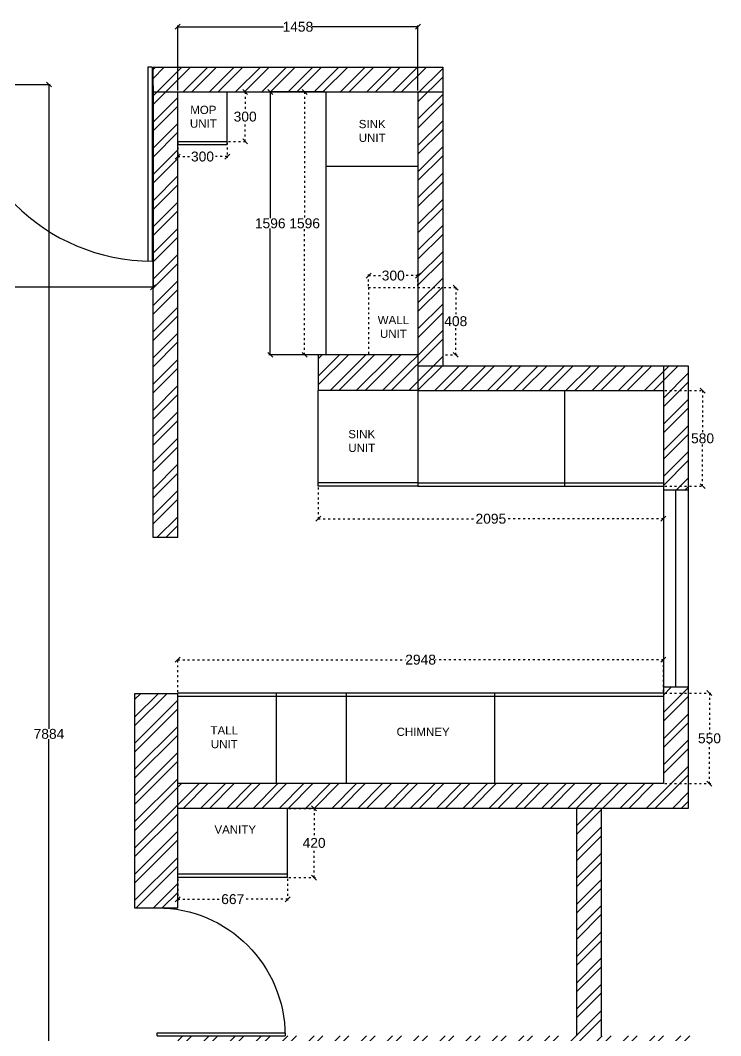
# Model space of a CAD drawing. Header units: millimetres. Extents: x 220712 to 1505573, y -354410 to 241923.
# Drawn here: x 379590 to 383841, y 97293 to 103456 of the extents above; entities that cross this region are included whole.
import ezdxf

# ---------------------------------------------------------------- set-up
doc = ezdxf.new("R2010")
doc.units = ezdxf.units.MM
doc.header["$MEASUREMENT"] = 0
doc.linetypes.add('ACAD_ISO03W100', pattern=[30, 12, -18])
doc.layers.add('Walls', color=253, linetype='Continuous')
doc.styles.get("Standard").update_dxf_attribs({"font": 'arial.ttf'})
doc.dimstyles.get("Standard").update_dxf_attribs({"dimtxt": 60, "dimasz": 30, "dimexe": 7.75, "dimexo": 8.13, "dimgap": 0.63, "dimtad": 0, "dimtih": 1, "dimtoh": 1, "dimdec": 0, "dimzin": 0, "dimtxsty": 'Standard', "dimblk": 'OBLIQUE', "dimcen": 2.25, "dimclrd": 1, "dimclre": 1, "dimclrt": 1, "dimadec": 0, "dimazin": 0, "dimtfac": 1, "dimtdec": 0, "dimtofl": 0, "dimtmove": 0, "dimatfit": 3, "dimfxl": 1, "dimtolj": 1, "dimtzin": 0, "dimlwd": 30, "dimarcsym": 0})

# ---------------------------------------------------------------- blocks, each defined once
blk = doc.blocks.new('door')
at = {"color": 9, "true_color": 0xc7c8ca}
for p, q in [((873603.6, 225972.1), (872703.6, 225972.1)), ((873603.6, 225952.1), (872703.6, 225952.1)), ((873603.6, 225952.1), (873603.6, 225972.1))]:
    blk.add_line(p, q, dxfattribs=at)
blk.add_arc((873603.6, 225952.1), 900, 90, 180, dxfattribs=at)
blk = doc.blocks.new('_Oblique')
at = {"color": 0, "linetype": 'ByBlock', "lineweight": -2}
blk.add_line((-0.5, -0.5), (0.5, 0.5), dxfattribs=at)
blk = doc.blocks.new('*D2527')
at = {"layer": 'Defpoints', "color": 0, "linetype": 'ACAD_ISO03W100', "lineweight": -2, "transparency": 16777216}
for p in [(381212.5, 98672.6), (381212.5, 98252.6), (381373, 98252.6)]:
    blk.add_point(p, dxfattribs=at)
at = {"layer": 'Walls', "color": 1, "linetype": 'ACAD_ISO03W100', "lineweight": -2, "transparency": 16777216}
for p, q in [((381220.6, 98672.6), (381380.8, 98672.6)), ((381220.6, 98252.6), (381380.8, 98252.6))]:
    blk.add_line(p, q, dxfattribs=at)
at = {"layer": 'Walls', "color": 1, "linetype": 'ACAD_ISO03W100', "lineweight": 30, "transparency": 16777216}
for p, q in [((381373, 98672.6), (381373, 98493.9)), ((381373, 98252.6), (381373, 98431.4))]:
    blk.add_line(p, q, dxfattribs=at)
at = {"layer": 'Walls', "color": 1, "linetype": 'ACAD_ISO03W100', "lineweight": 30, "transparency": 16777216, "xscale": 30, "yscale": 30, "zscale": 30}
for p, rotation in [((381373, 98672.6), 90), ((381373, 98252.6), 270)]:
    blk.add_blockref('_Oblique', p, dxfattribs=dict(at, rotation=rotation))
at = {"layer": 'Walls', "color": 1, "linetype": 'ACAD_ISO03W100', "transparency": 16777216, "insert": (381373, 98462.6), "char_height": 60, "attachment_point": 5}
blk.add_mtext('\\A1;420', dxfattribs=at)
blk = doc.blocks.new('*D2528')
at = {"layer": 'Defpoints', "color": 0, "linetype": 'ACAD_ISO03W100', "lineweight": -2, "transparency": 16777216}
for p in [(380545.5, 98252.6), (381212.5, 98252.6), (381212.5, 98121.1)]:
    blk.add_point(p, dxfattribs=at)
at = {"layer": 'Walls', "color": 1, "linetype": 'ACAD_ISO03W100', "lineweight": -2, "transparency": 16777216}
for p, q in [((380545.5, 98244.5), (380545.5, 98113.4)), ((381212.5, 98244.5), (381212.5, 98113.4))]:
    blk.add_line(p, q, dxfattribs=at)
at = {"layer": 'Walls', "color": 1, "linetype": 'ACAD_ISO03W100', "lineweight": 30, "transparency": 16777216}
for p, q in [((380545.5, 98121.1), (380811.9, 98121.1)), ((381212.5, 98121.1), (380946.1, 98121.1))]:
    blk.add_line(p, q, dxfattribs=at)
at = {"layer": 'Walls', "color": 1, "linetype": 'ACAD_ISO03W100', "lineweight": 30, "transparency": 16777216, "xscale": 30, "yscale": 30, "zscale": 30, "rotation": 180}
blk.add_blockref('_Oblique', (380545.5, 98121.1), dxfattribs=at)
at = {"layer": 'Walls', "color": 1, "linetype": 'ACAD_ISO03W100', "lineweight": 30, "transparency": 16777216, "xscale": 30, "yscale": 30, "zscale": 30}
blk.add_blockref('_Oblique', (381212.5, 98121.1), dxfattribs=at)
at = {"layer": 'Walls', "color": 1, "linetype": 'ACAD_ISO03W100', "transparency": 16777216, "insert": (380879, 98121.1), "char_height": 60, "attachment_point": 5}
blk.add_mtext('\\A1;667', dxfattribs=at)
blk = doc.blocks.new('*D2486')
at = {"layer": 'Defpoints', "color": 0, "linetype": 'ACAD_ISO03W100', "lineweight": -2, "transparency": 16777216}
for p in [(381398.5, 100628.6), (383493.5, 100628.6), (383493.5, 100430.6)]:
    blk.add_point(p, dxfattribs=at)
at = {"layer": 'Walls', "color": 1, "linetype": 'ACAD_ISO03W100', "lineweight": -2, "transparency": 16777216}
for p, q in [((381398.5, 100620.5), (381398.5, 100422.9)), ((383493.5, 100620.5), (383493.5, 100422.9))]:
    blk.add_line(p, q, dxfattribs=at)
at = {"layer": 'Walls', "color": 1, "linetype": 'ACAD_ISO03W100', "lineweight": 30, "transparency": 16777216}
for p, q in [((381398.5, 100430.6), (382355, 100430.6)), ((383493.5, 100430.6), (382537, 100430.6))]:
    blk.add_line(p, q, dxfattribs=at)
at = {"layer": 'Walls', "color": 1, "linetype": 'ACAD_ISO03W100', "lineweight": 30, "transparency": 16777216, "xscale": 30, "yscale": 30, "zscale": 30, "rotation": 180}
blk.add_blockref('_Oblique', (381398.5, 100430.6), dxfattribs=at)
at = {"layer": 'Walls', "color": 1, "linetype": 'ACAD_ISO03W100', "lineweight": 30, "transparency": 16777216, "xscale": 30, "yscale": 30, "zscale": 30}
blk.add_blockref('_Oblique', (383493.5, 100430.6), dxfattribs=at)
at = {"layer": 'Walls', "color": 1, "linetype": 'ACAD_ISO03W100', "transparency": 16777216, "insert": (382446, 100430.6), "char_height": 60, "attachment_point": 5}
blk.add_mtext('\\A1;2095', dxfattribs=at)
blk = doc.blocks.new('*D2487')
at = {"layer": 'Defpoints', "color": 0, "linetype": 'ACAD_ISO03W100', "lineweight": -2, "transparency": 16777216}
for p in [(383493.5, 99575.1), (380545.5, 99370.6), (383493.5, 99372.6)]:
    blk.add_point(p, dxfattribs=at)
at = {"layer": 'Walls', "color": 1, "linetype": 'ACAD_ISO03W100', "lineweight": -2, "transparency": 16777216}
for p, q in [((380545.5, 99378.8), (380545.5, 99582.9)), ((383493.5, 99380.8), (383493.5, 99582.9))]:
    blk.add_line(p, q, dxfattribs=at)
at = {"layer": 'Walls', "color": 1, "linetype": 'ACAD_ISO03W100', "lineweight": 30, "transparency": 16777216}
for p, q in [((380545.5, 99575.1), (381928.7, 99575.1)), ((383493.5, 99575.1), (382110.3, 99575.1))]:
    blk.add_line(p, q, dxfattribs=at)
at = {"layer": 'Walls', "color": 1, "linetype": 'ACAD_ISO03W100', "lineweight": 30, "transparency": 16777216, "xscale": 30, "yscale": 30, "zscale": 30, "rotation": 180}
blk.add_blockref('_Oblique', (380545.5, 99575.1), dxfattribs=at)
at = {"layer": 'Walls', "color": 1, "linetype": 'ACAD_ISO03W100', "lineweight": 30, "transparency": 16777216, "xscale": 30, "yscale": 30, "zscale": 30}
blk.add_blockref('_Oblique', (383493.5, 99575.1), dxfattribs=at)
at = {"layer": 'Walls', "color": 1, "linetype": 'ACAD_ISO03W100', "transparency": 16777216, "insert": (382019.5, 99575.1), "char_height": 60, "attachment_point": 5}
blk.add_mtext('\\A1;2948', dxfattribs=at)
blk = doc.blocks.new('*D2489')
at = {"layer": 'Defpoints', "color": 0, "linetype": 'ACAD_ISO03W100', "lineweight": -2, "transparency": 16777216}
for p in [(381443.5, 103021.6), (381315.5, 101425.6), (381443.5, 101425.6)]:
    blk.add_point(p, dxfattribs=at)
at = {"layer": 'Walls', "color": 1, "linetype": 'ACAD_ISO03W100', "lineweight": -2, "transparency": 16777216}
for p, q in [((381435.4, 103021.6), (381307.8, 103021.6)), ((381435.4, 101425.6), (381307.8, 101425.6))]:
    blk.add_line(p, q, dxfattribs=at)
at = {"layer": 'Walls', "color": 1, "linetype": 'ACAD_ISO03W100', "lineweight": 30, "transparency": 16777216}
for p, q in [((381315.5, 103021.6), (381315.5, 102254.9)), ((381315.5, 101425.6), (381315.5, 102192.4))]:
    blk.add_line(p, q, dxfattribs=at)
at = {"layer": 'Walls', "color": 1, "linetype": 'ACAD_ISO03W100', "lineweight": 30, "transparency": 16777216, "xscale": 30, "yscale": 30, "zscale": 30}
for p, rotation in [((381315.5, 103021.6), 90), ((381315.5, 101425.6), 270)]:
    blk.add_blockref('_Oblique', p, dxfattribs=dict(at, rotation=rotation))
at = {"layer": 'Walls', "color": 1, "linetype": 'ACAD_ISO03W100', "transparency": 16777216, "insert": (381315.5, 102223.6), "char_height": 60, "attachment_point": 5}
blk.add_mtext('\\A1;1596', dxfattribs=at)
blk = doc.blocks.new('*D2498')
at = {"layer": 'Defpoints', "color": 0, "linetype": 'ACAD_ISO03W100', "lineweight": -2, "transparency": 16777216}
for p in [(380845.5, 103021.6), (380845.5, 102721.6), (380954.5, 102721.6)]:
    blk.add_point(p, dxfattribs=at)
at = {"layer": 'Walls', "color": 1, "linetype": 'ACAD_ISO03W100', "lineweight": -2, "transparency": 16777216}
for p, q in [((380853.6, 103021.6), (380962.3, 103021.6)), ((380853.6, 102721.6), (380962.3, 102721.6))]:
    blk.add_line(p, q, dxfattribs=at)
at = {"layer": 'Walls', "color": 1, "linetype": 'ACAD_ISO03W100', "lineweight": 30, "transparency": 16777216}
for p, q in [((380954.5, 103021.6), (380954.5, 102902.9)), ((380954.5, 102721.6), (380954.5, 102840.3))]:
    blk.add_line(p, q, dxfattribs=at)
at = {"layer": 'Walls', "color": 1, "linetype": 'ACAD_ISO03W100', "lineweight": 30, "transparency": 16777216, "xscale": 30, "yscale": 30, "zscale": 30}
for p, rotation in [((380954.5, 103021.6), 90), ((380954.5, 102721.6), 270)]:
    blk.add_blockref('_Oblique', p, dxfattribs=dict(at, rotation=rotation))
at = {"layer": 'Walls', "color": 1, "linetype": 'ACAD_ISO03W100', "transparency": 16777216, "insert": (380954.5, 102871.6), "char_height": 60, "attachment_point": 5}
blk.add_mtext('\\A1;300', dxfattribs=at)
blk = doc.blocks.new('*D2499')
at = {"layer": 'Defpoints', "color": 0, "linetype": 'ACAD_ISO03W100', "lineweight": -2, "transparency": 16777216}
for p in [(380545.5, 102721.6), (380845.5, 102721.6), (380845.5, 102629.1)]:
    blk.add_point(p, dxfattribs=at)
at = {"layer": 'Walls', "color": 1, "linetype": 'ACAD_ISO03W100', "lineweight": -2, "transparency": 16777216}
for p, q in [((380545.5, 102713.5), (380545.5, 102621.4)), ((380845.5, 102713.5), (380845.5, 102621.4))]:
    blk.add_line(p, q, dxfattribs=at)
at = {"layer": 'Walls', "color": 1, "linetype": 'ACAD_ISO03W100', "lineweight": 30, "transparency": 16777216}
for p, q in [((380545.5, 102629.1), (380628.7, 102629.1)), ((380845.5, 102629.1), (380762.3, 102629.1))]:
    blk.add_line(p, q, dxfattribs=at)
at = {"layer": 'Walls', "color": 1, "linetype": 'ACAD_ISO03W100', "lineweight": 30, "transparency": 16777216, "xscale": 30, "yscale": 30, "zscale": 30, "rotation": 180}
blk.add_blockref('_Oblique', (380545.5, 102629.1), dxfattribs=at)
at = {"layer": 'Walls', "color": 1, "linetype": 'ACAD_ISO03W100', "lineweight": 30, "transparency": 16777216, "xscale": 30, "yscale": 30, "zscale": 30}
blk.add_blockref('_Oblique', (380845.5, 102629.1), dxfattribs=at)
at = {"layer": 'Walls', "color": 1, "linetype": 'ACAD_ISO03W100', "transparency": 16777216, "insert": (380695.5, 102629.1), "char_height": 60, "attachment_point": 5}
blk.add_mtext('\\A1;300', dxfattribs=at)
blk = doc.blocks.new('*D2477')
at = {"layer": 'Defpoints', "color": 0, "linetype": 'ACAD_ISO03W100', "lineweight": -2, "transparency": 16777216}
for p in [(382153.5, 101833.6), (382233, 101833.6), (382162.9, 101425.6)]:
    blk.add_point(p, dxfattribs=at)
at = {"layer": 'Walls', "color": 1, "linetype": 'ACAD_ISO03W100', "lineweight": -2, "transparency": 16777216}
for p, q in [((382161.6, 101833.6), (382240.8, 101833.6)), ((382171.1, 101425.6), (382240.8, 101425.6))]:
    blk.add_line(p, q, dxfattribs=at)
at = {"layer": 'Walls', "color": 1, "linetype": 'ACAD_ISO03W100', "lineweight": 30, "transparency": 16777216}
for p, q in [((382233, 101833.6), (382233, 101660.9)), ((382233, 101425.6), (382233, 101598.4))]:
    blk.add_line(p, q, dxfattribs=at)
at = {"layer": 'Walls', "color": 1, "linetype": 'ACAD_ISO03W100', "lineweight": 30, "transparency": 16777216, "xscale": 30, "yscale": 30, "zscale": 30}
for p, rotation in [((382233, 101833.6), 90), ((382233, 101425.6), 270)]:
    blk.add_blockref('_Oblique', p, dxfattribs=dict(at, rotation=rotation))
at = {"layer": 'Walls', "color": 1, "linetype": 'ACAD_ISO03W100', "transparency": 16777216, "insert": (382233, 101629.6), "char_height": 60, "attachment_point": 5}
blk.add_mtext('\\A1;408', dxfattribs=at)
blk = doc.blocks.new('*D2500')
at = {"layer": 'Defpoints', "color": 0, "linetype": 'ACAD_ISO03W100', "lineweight": -2, "transparency": 16777216}
for p in [(383493.5, 101208.6), (383493.5, 100628.6), (383731, 100628.6)]:
    blk.add_point(p, dxfattribs=at)
at = {"layer": 'Walls', "color": 1, "linetype": 'ACAD_ISO03W100', "lineweight": -2, "transparency": 16777216}
for p, q in [((383501.6, 101208.6), (383738.8, 101208.6)), ((383501.6, 100628.6), (383738.8, 100628.6))]:
    blk.add_line(p, q, dxfattribs=at)
at = {"layer": 'Walls', "color": 1, "linetype": 'ACAD_ISO03W100', "lineweight": 30, "transparency": 16777216}
for p, q in [((383731, 101208.6), (383731, 100949.9)), ((383731, 100628.6), (383731, 100887.4))]:
    blk.add_line(p, q, dxfattribs=at)
at = {"layer": 'Walls', "color": 1, "linetype": 'ACAD_ISO03W100', "lineweight": 30, "transparency": 16777216, "xscale": 30, "yscale": 30, "zscale": 30}
for p, rotation in [((383731, 101208.6), 90), ((383731, 100628.6), 270)]:
    blk.add_blockref('_Oblique', p, dxfattribs=dict(at, rotation=rotation))
at = {"layer": 'Walls', "color": 1, "linetype": 'ACAD_ISO03W100', "transparency": 16777216, "insert": (383731, 100918.6), "char_height": 60, "attachment_point": 5}
blk.add_mtext('\\A1;580', dxfattribs=at)
blk = doc.blocks.new('*D2501')
at = {"layer": 'Defpoints', "color": 0, "linetype": 'ACAD_ISO03W100', "lineweight": -2, "transparency": 16777216}
for p in [(383493.5, 99372.6), (383773, 99372.6), (383493.5, 98822.6)]:
    blk.add_point(p, dxfattribs=at)
at = {"layer": 'Walls', "color": 1, "linetype": 'ACAD_ISO03W100', "lineweight": -2, "transparency": 16777216}
for p, q in [((383501.6, 99372.6), (383780.8, 99372.6)), ((383501.6, 98822.6), (383780.8, 98822.6))]:
    blk.add_line(p, q, dxfattribs=at)
at = {"layer": 'Walls', "color": 1, "linetype": 'ACAD_ISO03W100', "lineweight": 30, "transparency": 16777216}
for p, q in [((383773, 99372.6), (383773, 99128.9)), ((383773, 98822.6), (383773, 99066.4))]:
    blk.add_line(p, q, dxfattribs=at)
at = {"layer": 'Walls', "color": 1, "linetype": 'ACAD_ISO03W100', "lineweight": 30, "transparency": 16777216, "xscale": 30, "yscale": 30, "zscale": 30}
for p, rotation in [((383773, 99372.6), 90), ((383773, 98822.6), 270)]:
    blk.add_blockref('_Oblique', p, dxfattribs=dict(at, rotation=rotation))
at = {"layer": 'Walls', "color": 1, "linetype": 'ACAD_ISO03W100', "transparency": 16777216, "insert": (383773, 99097.6), "char_height": 60, "attachment_point": 5}
blk.add_mtext('\\A1;550', dxfattribs=at)
blk = doc.blocks.new('*D2504')
at = {"layer": 'Defpoints', "color": 0, "linetype": 'ACAD_ISO03W100', "lineweight": -2, "transparency": 16777216}
for p in [(382003.5, 101906.6), (381703.5, 101833.6), (382003.5, 101833.6)]:
    blk.add_point(p, dxfattribs=at)
at = {"layer": 'Walls', "color": 1, "linetype": 'ACAD_ISO03W100', "lineweight": -2, "transparency": 16777216}
for p, q in [((381703.5, 101841.8), (381703.5, 101914.4)), ((382003.5, 101841.8), (382003.5, 101914.4))]:
    blk.add_line(p, q, dxfattribs=at)
at = {"layer": 'Walls', "color": 1, "linetype": 'ACAD_ISO03W100', "lineweight": 30, "transparency": 16777216}
for p, q in [((381703.5, 101906.6), (381786.7, 101906.6)), ((382003.5, 101906.6), (381920.3, 101906.6))]:
    blk.add_line(p, q, dxfattribs=at)
at = {"layer": 'Walls', "color": 1, "linetype": 'ACAD_ISO03W100', "lineweight": 30, "transparency": 16777216, "xscale": 30, "yscale": 30, "zscale": 30, "rotation": 180}
blk.add_blockref('_Oblique', (381703.5, 101906.6), dxfattribs=at)
at = {"layer": 'Walls', "color": 1, "linetype": 'ACAD_ISO03W100', "lineweight": 30, "transparency": 16777216, "xscale": 30, "yscale": 30, "zscale": 30}
blk.add_blockref('_Oblique', (382003.5, 101906.6), dxfattribs=at)
at = {"layer": 'Walls', "color": 1, "linetype": 'ACAD_ISO03W100', "transparency": 16777216, "insert": (381853.5, 101906.6), "char_height": 60, "attachment_point": 5}
blk.add_mtext('\\A1;300', dxfattribs=at)
blk = doc.blocks.new('*D2478')
at = {"layer": 'Defpoints', "color": 0, "lineweight": -2, "transparency": 16777216}
for p in [(381443.5, 103021.6), (381106.5, 101425.6), (381443.5, 101425.6)]:
    blk.add_point(p, dxfattribs=at)
at = {"layer": 'Walls', "color": 1, "lineweight": -2, "transparency": 16777216}
for p, q in [((381435.4, 103021.6), (381098.8, 103021.6)), ((381435.4, 101425.6), (381098.8, 101425.6))]:
    blk.add_line(p, q, dxfattribs=at)
at = {"layer": 'Walls', "color": 1, "lineweight": 30, "transparency": 16777216}
for p, q in [((381106.5, 103021.6), (381106.5, 102254.9)), ((381106.5, 101425.6), (381106.5, 102192.4))]:
    blk.add_line(p, q, dxfattribs=at)
at = {"layer": 'Walls', "color": 1, "lineweight": 30, "transparency": 16777216, "xscale": 30, "yscale": 30, "zscale": 30}
for p, rotation in [((381106.5, 103021.6), 90), ((381106.5, 101425.6), 270)]:
    blk.add_blockref('_Oblique', p, dxfattribs=dict(at, rotation=rotation))
at = {"layer": 'Walls', "color": 1, "lineweight": -2, "transparency": 16777216, "insert": (381106.5, 102223.6), "char_height": 60, "attachment_point": 5}
blk.add_mtext('\\A1;1596', dxfattribs=at)
blk = doc.blocks.new('*D2512')
at = {"layer": 'Defpoints', "color": 0, "lineweight": -2, "transparency": 16777216}
for p in [(379212.5, 103066.6), (379212.5, 95182.6), (379763.5, 95182.6)]:
    blk.add_point(p, dxfattribs=at)
at = {"layer": 'Walls', "color": 1, "lineweight": -2, "transparency": 16777216}
for p, q in [((379220.6, 103066.6), (379771.3, 103066.6)), ((379220.6, 95182.6), (379771.3, 95182.6))]:
    blk.add_line(p, q, dxfattribs=at)
at = {"layer": 'Walls', "color": 1, "lineweight": 30, "transparency": 16777216}
for p, q in [((379763.5, 103066.6), (379763.5, 99155.9)), ((379763.5, 95182.6), (379763.5, 99093.4))]:
    blk.add_line(p, q, dxfattribs=at)
at = {"layer": 'Walls', "color": 1, "lineweight": 30, "transparency": 16777216, "xscale": 30, "yscale": 30, "zscale": 30}
for p, rotation in [((379763.5, 103066.6), 90), ((379763.5, 95182.6), 270)]:
    blk.add_blockref('_Oblique', p, dxfattribs=dict(at, rotation=rotation))
at = {"layer": 'Walls', "color": 1, "lineweight": -2, "transparency": 16777216, "insert": (379763.5, 99124.6), "char_height": 60, "attachment_point": 5}
blk.add_mtext('\\A1;7884', dxfattribs=at)
blk = doc.blocks.new('*D2513')
at = {"layer": 'Defpoints', "color": 0, "lineweight": -2, "transparency": 16777216}
for p in [(377140.6, 103066.6), (380395.5, 103066.6), (380395.5, 101836.1)]:
    blk.add_point(p, dxfattribs=at)
at = {"layer": 'Walls', "color": 1, "lineweight": -2, "transparency": 16777216}
for p, q in [((377140.6, 103058.5), (377140.6, 101828.4)), ((380395.5, 103058.5), (380395.5, 101828.4))]:
    blk.add_line(p, q, dxfattribs=at)
at = {"layer": 'Walls', "color": 1, "lineweight": 30, "transparency": 16777216}
for p, q in [((377140.6, 101836.1), (378677.6, 101836.1)), ((380395.5, 101836.1), (378858.5, 101836.1))]:
    blk.add_line(p, q, dxfattribs=at)
at = {"layer": 'Walls', "color": 1, "lineweight": 30, "transparency": 16777216, "xscale": 30, "yscale": 30, "zscale": 30, "rotation": 180}
blk.add_blockref('_Oblique', (377140.6, 101836.1), dxfattribs=at)
at = {"layer": 'Walls', "color": 1, "lineweight": 30, "transparency": 16777216, "xscale": 30, "yscale": 30, "zscale": 30}
blk.add_blockref('_Oblique', (380395.5, 101836.1), dxfattribs=at)
at = {"layer": 'Walls', "color": 1, "lineweight": -2, "transparency": 16777216, "insert": (378768.1, 101836.1), "char_height": 60, "attachment_point": 5}
blk.add_mtext('\\A1;3255', dxfattribs=at)
blk = doc.blocks.new('*D2791')
at = {"layer": 'Defpoints', "color": 0, "lineweight": -2, "transparency": 16777216}
for p in [(382003.5, 103417), (380545.5, 103021.6), (382003.5, 103021.6)]:
    blk.add_point(p, dxfattribs=at)
at = {"layer": 'Walls', "color": 1, "lineweight": -2, "transparency": 16777216}
for p, q in [((380545.5, 103029.8), (380545.5, 103424.8)), ((382003.5, 103029.8), (382003.5, 103424.8))]:
    blk.add_line(p, q, dxfattribs=at)
at = {"layer": 'Walls', "color": 1, "lineweight": 30, "transparency": 16777216}
for p, q in [((380545.5, 103417), (381187, 103417)), ((382003.5, 103417), (381362, 103417))]:
    blk.add_line(p, q, dxfattribs=at)
at = {"layer": 'Walls', "color": 1, "lineweight": 30, "transparency": 16777216, "xscale": 30, "yscale": 30, "zscale": 30, "rotation": 180}
blk.add_blockref('_Oblique', (380545.5, 103417), dxfattribs=at)
at = {"layer": 'Walls', "color": 1, "lineweight": 30, "transparency": 16777216, "xscale": 30, "yscale": 30, "zscale": 30}
blk.add_blockref('_Oblique', (382003.5, 103417), dxfattribs=at)
at = {"layer": 'Walls', "color": 1, "lineweight": -2, "transparency": 16777216, "insert": (381274.5, 103417), "char_height": 60, "attachment_point": 5}
blk.add_mtext('\\A1;1458', dxfattribs=at)

msp = doc.modelspace()

# ---------------------------------------------------------------- hatches: boundary and pattern name
at = {"layer": 'Walls', "linetype": 'ACAD_ISO03W100', "true_color": 0xc7c8ca}
h = msp.add_hatch(dxfattribs=at)
h.set_pattern_fill('ANSI32', color=9, scale=300)
h.set_pattern_definition([(45, (-251574, 447737.13), (-79.549513, 79.549513), []), (45, (-251520.97, 447737.13), (-79.549513, 79.549513), [])])
h.paths.add_polyline_path([(373977.5, 98370.6), (373827.5, 98370.6), (373827.5, 96010.6), (373977.5, 96010.6)])
h.paths.add_polyline_path([(376982.5, 98370.6), (373977.5, 98370.6), (373977.5, 98220.6), (376982.5, 98220.6)])
h.paths.add_polyline_path([(373977.5, 96010.6), (373827.5, 96010.6), (373827.5, 94759.6), (373977.5, 94759.6)])
h.paths.add_polyline_path([(374673.5, 94909.6), (373977.5, 94909.6), (373977.5, 94759.6), (374673.5, 94759.6)])
h.paths.add_polyline_path([(376845.5, 94909.6), (376171.5, 94909.6), (376171.5, 94759.6), (376845.5, 94759.6)])
h.paths.add_polyline_path([(376995.5, 95032.6), (376845.5, 95032.6), (376845.5, 93622.6), (376995.5, 93622.6)])
h.paths.add_polyline_path([(377573.5, 95182.6), (376845.5, 95182.6), (376845.5, 95163.6), (376845.5, 95032.6), (376995.5, 95032.6), (377573.5, 95032.6)])
h.paths.add_polyline_path([(380427.5, 93622.6), (376845.5, 93622.6), (376845.5, 93472.6), (380427.5, 93472.6)])
h.paths.add_polyline_path([(380577.5, 94591.6), (380577.5, 95032.6), (380427.5, 95032.6), (380427.5, 93472.6), (380577.5, 93472.6)])
h.paths.add_polyline_path([(380577.5, 95182.6), (379967.5, 95182.6), (379967.5, 95032.6), (380577.5, 95032.6)])
h.paths.add_polyline_path([(380577.5, 96232.6), (380395.5, 96232.6), (380395.5, 95182.6), (380577.5, 95182.6)])
h.paths.add_polyline_path([(381307.5, 93622.6), (380577.5, 93622.6), (380577.5, 93472.6), (381307.5, 93472.6)])
h.paths.add_polyline_path([(383545.5, 93622.6), (382809.5, 93622.6), (382809.5, 93472.6), (383545.5, 93472.6)])
h.paths.add_polyline_path([(383695.5, 97182.6), (383577.5, 97182.6), (383577.5, 93472.6), (383695.5, 93472.6)])
h.paths.add_polyline_path([(383695.5, 97292.6), (380545.5, 97292.6), (380545.5, 97182.6), (381290.5, 97182.6), (383695.5, 97182.6)])
h.paths.add_polyline_path([(383117, 98672.6), (382967, 98672.6), (382967, 97292.6), (383117, 97292.6)])
h.paths.add_polyline_path([(383643.5, 99407.6), (383493.5, 99407.6), (383493.5, 98822.6), (380545.5, 98822.6), (380545.5, 98672.6), (383643.5, 98672.6)])
h.paths.add_polyline_path([(380545.5, 99370.6), (380285.5, 99370.6), (380285.5, 98066.6), (380545.5, 98066.6)])
h.paths.add_polyline_path([(383643.5, 101358.6), (383493.5, 101358.6), (383493.5, 101208.6), (383493.5, 100603.6), (383643.5, 100603.6)])
h.paths.add_polyline_path([(383493.5, 101358.6), (382003.5, 101358.6), (382003.5, 101208.6), (383493.5, 101208.6)])
h.paths.add_polyline_path([(382003.5, 101425.6), (381398.5, 101425.6), (381398.5, 101208.6), (382003.5, 101208.6), (382003.5, 101358.6)])
h.paths.add_polyline_path([(382153.5, 103171.6), (380395.5, 103171.6), (380395.5, 103021.6), (380545.5, 103021.6), (382003.5, 103021.6), (382003.5, 101358.6), (382153.5, 101358.6)])
h.paths.add_polyline_path([(380545.5, 103021.6), (380395.5, 103021.6), (380395.5, 100316.6), (380545.5, 100316.6)])
h.paths.add_polyline_path([(379212.5, 103216.6), (377132.5, 103216.6), (377132.5, 103066.6), (379212.5, 103066.6)])
h.paths.add_polyline_path([(377132.5, 103216.6), (376982.5, 103216.6), (376982.5, 102627.6), (377132.5, 102627.6)])
edge = h.paths.add_edge_path()
edge.add_arc((377132.5, 102627.6), 961, 267.38595, 270, ccw=False)
edge.add_line((377088.7, 101667.6), (376982.5, 101667.6))
edge.add_line((376982.5, 101667.6), (376982.5, 98220.6))
edge.add_line((376982.5, 98220.6), (377132.5, 98220.6))
edge.add_line((377132.5, 98220.6), (377132.5, 101666.6))
h.paths.add_polyline_path([(376095.5, 100063.6), (374081.5, 100063.6), (374081.5, 99913.6), (376095.5, 99913.6)])
h.paths.add_polyline_path([(374403, 99913.6), (374253, 99913.6), (374253, 98370.6), (374403, 98370.6)])
h.paths.add_polyline_path([(372605.5, 103216.6), (372455.5, 103216.6), (372455.5, 99913.6), (372605.5, 99913.6)])
h.paths.add_polyline_path([(375840.5, 103216.6), (372605.5, 103216.6), (372605.5, 103066.6), (375840.5, 103066.6)])
h.paths.add_polyline_path([(376982.5, 103216.6), (375840.5, 103216.6), (375840.5, 103066.6), (376982.5, 103066.6)])
h.paths.add_polyline_path([(376982.5, 103066.6), (376115.5, 103066.6), (376115.5, 103016.6), (376982.5, 103016.6)])
h.paths.add_polyline_path([(376115.5, 103066.6), (375840.5, 103066.6), (375840.5, 103016.6), (376115.5, 103016.6)])

# ---------------------------------------------------------------- linework, layer by layer
at = {"layer": 'Walls', "color": 18, "true_color": 0x000000}
for p, q in [((380395.5, 100316.6), (380395.5, 103171.6)), ((380395.5, 103171.6), (382153.5, 103171.6)), ((382153.5, 103171.6), (382153.5, 101358.6)), ((380395.5, 103021.6), (380545.5, 103021.6)), ((380545.5, 100316.6), (380545.5, 103021.6)), ((380545.5, 103021.6), (382003.5, 103021.6)), ((382003.5, 103021.6), (382003.5, 101208.6)), ((382003.5, 103021.6), (382153.5, 103021.6)), ((381443.5, 102571.6), (382003.5, 102571.6)), ((382003.5, 101425.6), (381398.5, 101425.6)), ((381398.5, 101425.6), (381398.5, 101208.6)), ((382003.5, 101358.6), (383643.5, 101358.6)), ((383493.5, 101358.6), (383493.5, 101208.6)), ((383643.5, 101358.6), (383643.5, 100603.6)), ((382003.5, 101208.6), (381398.5, 101208.6)), ((382003.5, 101208.6), (383493.5, 101208.6)), ((382893.5, 101208.6), (382893.5, 100628.6)), ((383493.5, 101208.6), (383493.5, 100603.6)), ((383493.5, 100603.6), (383493.5, 99407.6)), ((383643.5, 100603.6), (383493.5, 100603.6)), ((383568.5, 99407.6), (383568.5, 100603.6)), ((383643.5, 100603.6), (383643.5, 99407.6)), ((380545.5, 100316.6), (380395.5, 100316.6)), ((380285.5, 98066.6), (380285.5, 99370.6)), ((380285.5, 99370.6), (380545.5, 99370.6)), ((380545.5, 98066.6), (380545.5, 99370.6)), ((383493.5, 99407.6), (383493.5, 98822.6)), ((383644.5, 99407.6), (383494.5, 99407.6)), ((383643.5, 99407.6), (383643.5, 98672.6)), ((383493.5, 98822.6), (380545.5, 98822.6)), ((383643.5, 98672.6), (380545.5, 98672.6)), ((382967, 97292.6), (382967, 98672.6)), ((383117, 97292.6), (383117, 98672.6)), ((380545.5, 98066.6), (380285.5, 98066.6))]:
    msp.add_line(p, q, dxfattribs=at)
at = {"layer": 'Walls', "color": 159, "true_color": 0x22346e}
for p, q in [((380845.5, 102701.6), (380845.5, 103021.6)), ((381443.5, 103021.6), (381443.5, 101425.6)), ((380545.5, 102721.6), (380845.5, 102721.6)), ((380545.5, 102701.6), (380845.5, 102701.6)), ((381398.5, 100628.6), (381398.5, 101208.6)), ((382003.5, 101208.6), (382003.5, 100628.6)), ((382003.5, 100648.6), (381398.5, 100648.6)), ((382003.5, 100628.6), (381398.5, 100628.6)), ((382003.5, 100648.6), (383493.5, 100648.6)), ((382003.5, 100628.6), (383493.5, 100628.6)), ((383493.5, 99372.6), (380545.5, 99372.6)), ((381145.5, 98822.6), (381145.5, 99372.6)), ((381569.5, 98822.6), (381569.5, 99372.6)), ((382469.5, 98822.6), (382469.5, 99372.6)), ((383493.5, 99352.6), (380545.5, 99352.6)), ((381212.5, 98252.6), (381212.5, 98672.6)), ((381212.5, 98272.6), (380545.5, 98272.6)), ((381212.5, 98252.6), (380545.5, 98252.6))]:
    msp.add_line(p, q, dxfattribs=at)
at = {"layer": 'Walls', "color": 9, "linetype": 'ACAD_ISO03W100', "true_color": 0xc7c8ca}
for q in [(381703.5, 101425.6), (382153.5, 101833.6)]:
    msp.add_line((381703.5, 101833.6), q, dxfattribs=at)

# ---------------------------------------------------------------- block references
at = {"color": 18, "true_color": 0x000000}
for p, xscale, yscale, zscale, rotation in [((675834.5, -1039114.6), 1.30755660070057, 1.30755660070057, 1.30755660070057, 90.00000000000001), ((1133661, -97528.3), -0.8622222222219245, 0.8622222222219245, 0.8622222222219245, 359.999999999982)]:
    msp.add_blockref('door', p, dxfattribs=dict(at, xscale=xscale, yscale=yscale, zscale=zscale, rotation=rotation))

# ---------------------------------------------------------------- texts
at = {"color": 7, "char_height": 50, "attachment_point": 1}
for s, insert in [('\\pxqc;MOP\\PUNIT', (380559.5, 102937.7)), ('\\pxqc;SINK UNIT', (381584.5, 102851.7)), ('\\pxqc;WALL\\PUNIT', (381713, 101662.2)), ('\\pxqc;SINK UNIT', (381521, 100969.3)), ('\\pxqc;TALL\\PUNIT', (380686.5, 99171.1)), ('\\pxqc;CHIMNEY', (381893.5, 99162.3)), ('\\pxqc;VANITY', (380753, 98569.2))]:
    msp.add_mtext_dynamic_manual_height_columns(s, width=282.386, gutter_width=1213, heights=[0], dxfattribs=dict(at, insert=insert))

# ---------------------------------------------------------------- dimensions: what is measured, and where the dimension line sits
at = {"layer": 'Walls', "color": 177, "lineweight": -2, "true_color": 0x293189}
dim = msp.add_linear_dim(base=(382003.5, 103417), p1=(380545.5, 103021.6), p2=(382003.5, 103021.6), dimstyle='Standard', dxfattribs=at)
dim.commit()
dim.dimension.update_dxf_attribs({"geometry": '*D2791', "text_midpoint": (381274.5, 103417)})
at = {"layer": 'Walls', "color": 159, "lineweight": -2, "true_color": 0x22346e}
dim = msp.add_linear_dim(base=(380395.5, 101836.1), p1=(377140.6, 103066.6), p2=(380395.5, 103066.6), dimstyle='Standard', dxfattribs=at)
dim.commit()
dim.dimension.update_dxf_attribs({"geometry": '*D2513', "text_midpoint": (378768.1, 101836.1)})
for base, p1, p2, picture, middle in [((379763.5, 95182.6), (379212.5, 103066.6), (379212.5, 95182.6), '*D2512', (379763.5, 99124.6)), ((381106.5, 101425.6), (381443.5, 103021.6), (381443.5, 101425.6), '*D2478', (381106.5, 102223.6))]:
    dim = msp.add_linear_dim(base=base, p1=p1, p2=p2, angle=90, dimstyle='Standard', dxfattribs=at)
    dim.commit()
    dim.dimension.update_dxf_attribs({"geometry": picture, "text_midpoint": middle})
at = {"layer": 'Walls', "color": 159, "linetype": 'ACAD_ISO03W100', "true_color": 0x22346e}
for base, p1, p2, picture, middle in [((380954.5, 102721.6), (380845.5, 103021.6), (380845.5, 102721.6), '*D2498', (380954.5, 102871.6)), ((383731, 100628.6), (383493.5, 101208.6), (383493.5, 100628.6), '*D2500', (383731, 100918.6)), ((383773, 99372.6), (383493.5, 98822.6), (383493.5, 99372.6), '*D2501', (383773, 99097.6)), ((381373, 98252.6), (381212.5, 98672.6), (381212.5, 98252.6), '*D2527', (381373, 98462.6))]:
    dim = msp.add_linear_dim(base=base, p1=p1, p2=p2, angle=90, dimstyle='Standard', dxfattribs=at)
    dim.commit()
    dim.dimension.update_dxf_attribs({"geometry": picture, "text_midpoint": middle})
for base, p1, p2, picture, middle in [((381315.5, 101425.6), (381443.5, 103021.6), (381443.5, 101425.6), '*D2489', (381315.5, 102223.6)), ((382233, 101833.6), (382162.9, 101425.6), (382153.5, 101833.6), '*D2477', (382233, 101629.6))]:
    dim = msp.add_linear_dim(base=base, p1=p1, p2=p2, angle=90, dimstyle='Standard', dxfattribs=at)
    dim.commit()
    dim.dimension.update_dxf_attribs({"geometry": picture, "text_midpoint": middle, "dimtype": 160})
for base, p1, p2, picture, middle in [((380845.5, 102629.1), (380545.5, 102721.6), (380845.5, 102721.6), '*D2499', (380695.5, 102629.1)), ((382003.5, 101906.6), (381703.5, 101833.6), (382003.5, 101833.6), '*D2504', (381853.5, 101906.6)), ((383493.5, 100430.6), (381398.5, 100628.6), (383493.5, 100628.6), '*D2486', (382446, 100430.6)), ((383493.5, 99575.1), (380545.5, 99370.6), (383493.5, 99372.6), '*D2487', (382019.5, 99575.1)), ((381212.5, 98121.1), (380545.5, 98252.6), (381212.5, 98252.6), '*D2528', (380879, 98121.1))]:
    dim = msp.add_linear_dim(base=base, p1=p1, p2=p2, dimstyle='Standard', dxfattribs=at)
    dim.commit()
    dim.dimension.update_dxf_attribs({"geometry": picture, "text_midpoint": middle})

doc.saveas('drawing.dxf')
